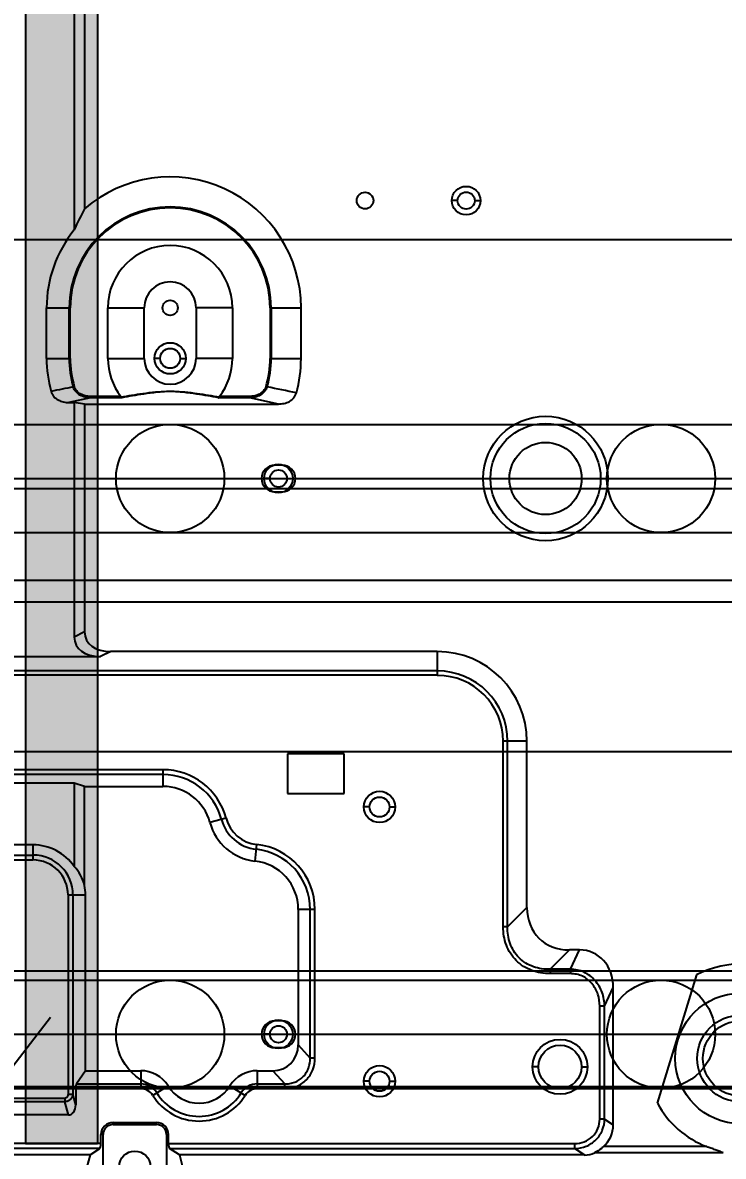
# Model space of a CAD drawing. Header units: millimetres. Extents: x 1391 to 3509, y 340 to 1753.
# Drawn here: x 2330.4 to 2427.5, y 653.6 to 810.7 of the extents above; entities that cross this region are included whole.
import ezdxf
from ezdxf import colors
from ezdxf.entities.mleader import LeaderData, LeaderLine
from ezdxf.math import Vec2, Vec3

# ---------------------------------------------------------------- set-up
doc = ezdxf.new("R2010")
doc.units = ezdxf.units.MM
doc.header["$LTSCALE"] = 46.255
doc.header["$PDMODE"] = 3
doc.header["$PDSIZE"] = 0.3125
doc.layers.get('0').update_dxf_attribs({"linetype": 'CONTINUOUS'})
doc.layers.get('Defpoints').update_dxf_attribs({"linetype": 'CONTINUOUS'})
doc.layers.add('02___PRT_ALL_AXES', color=7, linetype='CONTINUOUS')
doc.styles.get("Standard").update_dxf_attribs({"font": 'simfang.ttf'})
doc.dimstyles.new('DIMSTYLE_1', dxfattribs={"dimtxt": 5, "dimasz": 5, "dimexe": 0.18, "dimexo": 0.0625, "dimgap": 0.09, "dimtad": 1, "dimdec": 1, "dimdsep": 46, "dimtxsty": 'Standard', "dimblk": '_FILLED', "dimcen": 0.09, "dimclrt": 5, "dimadec": 0, "dimazin": 0, "dimtp": 0.5, "dimtm": 0.5, "dimtfac": 1, "dimtdec": 1, "dimtofl": 0, "dimtmove": 0, "dimatfit": 3, "dimldrblk": '_FILLED', "dimfxl": 1, "dimtolj": 1, "dimarcsym": 0})

# ---------------------------------------------------------------- blocks, each defined once
blk = doc.blocks.new('_FILLED')
at = {"color": 0, "linetype": 'ByBlock'}
blk.add_solid([(0, 0), (-1, 0.2), (-1, -0.2)], dxfattribs=at)
blk = doc.blocks.new('*D147')
at = {"color": 0, "lineweight": -2, "transparency": 16777216}
for p, q in [((3278.61, 1256.44), (3476.98, 1256.44)), ((3476.8, 752.5), (3476.8, 1251.44)), ((2229.89, 747.5), (3476.98, 747.5))]:
    blk.add_line(p, q, dxfattribs=at)
at = {"layer": 'Defpoints', "color": 0, "transparency": 16777216}
for p in [(3278.55, 1256.44), (3476.8, 1256.44), (2229.83, 747.5)]:
    blk.add_point(p, dxfattribs=at)
at = {"color": 0, "lineweight": -2, "transparency": 16777216, "xscale": 5, "yscale": 5, "zscale": 5}
for p, rotation in [((3476.8, 1256.44), 90), ((3476.8, 747.5), 270)]:
    blk.add_blockref('_FILLED', p, dxfattribs=dict(at, rotation=rotation))
at = {"color": 5, "transparency": 16777216, "insert": (3474.16, 1001.97), "char_height": 5, "attachment_point": 5, "rotation": 90}
blk.add_mtext('\\A1;508.9', dxfattribs=at)
blk = doc.blocks.new('*D148')
at = {"color": 0, "lineweight": -2, "transparency": 16777216}
for p, q in [((2229.89, 1256.44), (3508.65, 1256.44)), ((3508.47, 675.5), (3508.47, 1251.44)), ((2229.89, 670.5), (3508.65, 670.5))]:
    blk.add_line(p, q, dxfattribs=at)
at = {"layer": 'Defpoints', "color": 0, "transparency": 16777216}
for p in [(2229.83, 1256.44), (3508.47, 1256.44), (2229.83, 670.5)]:
    blk.add_point(p, dxfattribs=at)
at = {"color": 0, "lineweight": -2, "transparency": 16777216, "xscale": 5, "yscale": 5, "zscale": 5}
for p, rotation in [((3508.47, 1256.44), 90), ((3508.47, 670.5), 270)]:
    blk.add_blockref('_FILLED', p, dxfattribs=dict(at, rotation=rotation))
at = {"color": 5, "transparency": 16777216, "insert": (3505.83, 963.47), "char_height": 5, "attachment_point": 5, "rotation": 90}
blk.add_mtext('\\A1;585.9', dxfattribs=at)
blk = doc.blocks.new('*D162')
at = {"color": 0, "lineweight": -2, "transparency": 16777216}
for p, q in [((2268.08, 670.56), (2268.08, 1710.81)), ((2273.08, 1710.63), (3275.98, 1710.63)), ((3280.98, 670.56), (3280.98, 1710.81))]:
    blk.add_line(p, q, dxfattribs=at)
at = {"layer": 'Defpoints', "color": 0, "transparency": 16777216}
for p in [(3280.98, 1710.63), (2268.08, 670.5), (3280.98, 670.5)]:
    blk.add_point(p, dxfattribs=at)
at = {"color": 0, "lineweight": -2, "transparency": 16777216, "xscale": 5, "yscale": 5, "zscale": 5, "rotation": 180}
blk.add_blockref('_FILLED', (2268.08, 1710.63), dxfattribs=at)
at = {"color": 0, "lineweight": -2, "transparency": 16777216, "xscale": 5, "yscale": 5, "zscale": 5}
blk.add_blockref('_FILLED', (3280.98, 1710.63), dxfattribs=at)
at = {"color": 5, "transparency": 16777216, "insert": (2774.53, 1713.26), "char_height": 5, "attachment_point": 5}
blk.add_mtext('\\A1;1012.9', dxfattribs=at)
blk = doc.blocks.new('*D163')
at = {"color": 0, "lineweight": -2, "transparency": 16777216}
for p, q in [((2229.83, 670.56), (2229.83, 1746.94)), ((2234.83, 1746.76), (3275.98, 1746.76)), ((3280.98, 670.56), (3280.98, 1746.94))]:
    blk.add_line(p, q, dxfattribs=at)
at = {"layer": 'Defpoints', "color": 0, "transparency": 16777216}
for p in [(3280.98, 1746.76), (2229.83, 670.5), (3280.98, 670.5)]:
    blk.add_point(p, dxfattribs=at)
at = {"color": 0, "lineweight": -2, "transparency": 16777216, "xscale": 5, "yscale": 5, "zscale": 5, "rotation": 180}
blk.add_blockref('_FILLED', (2229.83, 1746.76), dxfattribs=at)
at = {"color": 0, "lineweight": -2, "transparency": 16777216, "xscale": 5, "yscale": 5, "zscale": 5}
blk.add_blockref('_FILLED', (3280.98, 1746.76), dxfattribs=at)
at = {"color": 5, "transparency": 16777216, "insert": (2755.4, 1749.39), "char_height": 5, "attachment_point": 5}
blk.add_mtext('\\A1;1051.2', dxfattribs=at)
blk = doc.blocks.new('*D176')
at = {"color": 0, "lineweight": -2, "transparency": 16777216}
for p, q in [((3116.76, 1256.44), (1396.34, 1256.44)), ((1396.52, 668.24), (1396.52, 1251.44)), ((3116.76, 663.24), (1396.34, 663.24))]:
    blk.add_line(p, q, dxfattribs=at)
at = {"layer": 'Defpoints', "color": 0, "transparency": 16777216}
for p in [(1396.52, 1256.44), (3116.83, 1256.44), (3116.83, 663.24)]:
    blk.add_point(p, dxfattribs=at)
at = {"color": 0, "lineweight": -2, "transparency": 16777216, "xscale": 5, "yscale": 5, "zscale": 5}
for p, rotation in [((1396.52, 1256.44), 90), ((1396.52, 663.24), 270)]:
    blk.add_blockref('_FILLED', p, dxfattribs=dict(at, rotation=rotation))
at = {"color": 5, "transparency": 16777216, "insert": (1393.89, 1004.22), "char_height": 5, "attachment_point": 5, "rotation": 90}
blk.add_mtext('\\A1;593.2', dxfattribs=at)
blk = doc.blocks.new('*D178')
at = {"color": 0, "lineweight": -2, "transparency": 16777216}
for p, q in [((2844.76, 1256.44), (1597.9, 1256.44)), ((1598.08, 738.35), (1598.08, 1251.44)), ((2844.76, 733.35), (1597.9, 733.35))]:
    blk.add_line(p, q, dxfattribs=at)
at = {"layer": 'Defpoints', "color": 0, "transparency": 16777216}
for p in [(1598.08, 1256.44), (2844.83, 1256.44), (2844.83, 733.35)]:
    blk.add_point(p, dxfattribs=at)
at = {"color": 0, "lineweight": -2, "transparency": 16777216, "xscale": 5, "yscale": 5, "zscale": 5}
for p, rotation in [((1598.08, 1256.44), 90), ((1598.08, 733.35), 270)]:
    blk.add_blockref('_FILLED', p, dxfattribs=dict(at, rotation=rotation))
at = {"color": 5, "transparency": 16777216, "insert": (1595.44, 994.9), "char_height": 5, "attachment_point": 5, "rotation": 90}
blk.add_mtext('\\A1;523.1', dxfattribs=at)
blk = doc.blocks.new('*D179')
at = {"color": 0, "lineweight": -2, "transparency": 16777216}
for p, q in [((2467.28, 1256.44), (1525.64, 1256.44)), ((1525.82, 714.65), (1525.82, 1251.44)), ((2467.28, 709.65), (1525.64, 709.65))]:
    blk.add_line(p, q, dxfattribs=at)
at = {"layer": 'Defpoints', "color": 0, "transparency": 16777216}
for p in [(1525.82, 1256.44), (2467.35, 1256.44), (2467.35, 709.65)]:
    blk.add_point(p, dxfattribs=at)
at = {"color": 0, "lineweight": -2, "transparency": 16777216, "xscale": 5, "yscale": 5, "zscale": 5}
for p, rotation in [((1525.82, 1256.44), 90), ((1525.82, 709.65), 270)]:
    blk.add_blockref('_FILLED', p, dxfattribs=dict(at, rotation=rotation))
at = {"color": 5, "transparency": 16777216, "insert": (1523.19, 983.04), "char_height": 5, "attachment_point": 5, "rotation": 90}
blk.add_mtext('\\A1;546.8', dxfattribs=at)
blk = doc.blocks.new('*D180')
at = {"color": 0, "lineweight": -2, "transparency": 16777216}
for p, q in [((2467.22, 1256.44), (1661.92, 1256.44)), ((1662.1, 735.38), (1662.1, 1251.44)), ((2467.28, 730.38), (1661.92, 730.38))]:
    blk.add_line(p, q, dxfattribs=at)
at = {"layer": 'Defpoints', "color": 0, "transparency": 16777216}
for p in [(1662.1, 1256.44), (2467.28, 1256.44), (2467.35, 730.38)]:
    blk.add_point(p, dxfattribs=at)
at = {"color": 0, "lineweight": -2, "transparency": 16777216, "xscale": 5, "yscale": 5, "zscale": 5}
for p, rotation in [((1662.1, 1256.44), 90), ((1662.1, 730.38), 270)]:
    blk.add_blockref('_FILLED', p, dxfattribs=dict(at, rotation=rotation))
at = {"color": 5, "transparency": 16777216, "insert": (1659.47, 993.41), "char_height": 5, "attachment_point": 5, "rotation": 90}
blk.add_mtext('\\A1;526.1', dxfattribs=at)
blk = doc.blocks.new('*D181')
at = {"color": 0, "lineweight": -2, "transparency": 16777216}
for p, q in [((2467.28, 1256.44), (1720.53, 1256.44)), ((1720.71, 751.09), (1720.71, 1251.44)), ((2467.28, 746.09), (1720.53, 746.09))]:
    blk.add_line(p, q, dxfattribs=at)
at = {"layer": 'Defpoints', "color": 0, "transparency": 16777216}
for p in [(1720.71, 1256.44), (2467.35, 1256.44), (2467.35, 746.09)]:
    blk.add_point(p, dxfattribs=at)
at = {"color": 0, "lineweight": -2, "transparency": 16777216, "xscale": 5, "yscale": 5, "zscale": 5}
for p, rotation in [((1720.71, 1256.44), 90), ((1720.71, 746.09), 270)]:
    blk.add_blockref('_FILLED', p, dxfattribs=dict(at, rotation=rotation))
at = {"color": 5, "transparency": 16777216, "insert": (1718.07, 1001.27), "char_height": 5, "attachment_point": 5, "rotation": 90}
blk.add_mtext('\\A1;510.4', dxfattribs=at)
blk = doc.blocks.new('*D182')
at = {"color": 0, "lineweight": -2, "transparency": 16777216}
for p, q in [((2844.7, 1256.44), (1782.38, 1256.44)), ((1782.56, 785.55), (1782.56, 1251.44)), ((2844.76, 780.55), (1782.38, 780.55))]:
    blk.add_line(p, q, dxfattribs=at)
at = {"layer": 'Defpoints', "color": 0, "transparency": 16777216}
for p in [(1782.56, 1256.44), (2844.76, 1256.44), (2844.83, 780.55)]:
    blk.add_point(p, dxfattribs=at)
at = {"color": 0, "lineweight": -2, "transparency": 16777216, "xscale": 5, "yscale": 5, "zscale": 5}
for p, rotation in [((1782.56, 1256.44), 90), ((1782.56, 780.55), 270)]:
    blk.add_blockref('_FILLED', p, dxfattribs=dict(at, rotation=rotation))
at = {"color": 5, "transparency": 16777216, "insert": (1779.93, 1018.5), "char_height": 5, "attachment_point": 5, "rotation": 90}
blk.add_mtext('\\A1;475.9', dxfattribs=at)
blk = doc.blocks.new('*D190')
at = {"color": 0, "lineweight": -2, "transparency": 16777216}
for p, q in [((2846.76, 1256.44), (1459.36, 1256.44)), ((1459.54, 684.24), (1459.54, 1251.44)), ((2844.76, 679.24), (1459.36, 679.24))]:
    blk.add_line(p, q, dxfattribs=at)
at = {"layer": 'Defpoints', "color": 0, "transparency": 16777216}
for p in [(1459.54, 1256.44), (2846.83, 1256.44), (2844.83, 679.24)]:
    blk.add_point(p, dxfattribs=at)
at = {"color": 0, "lineweight": -2, "transparency": 16777216, "xscale": 5, "yscale": 5, "zscale": 5}
for p, rotation in [((1459.54, 1256.44), 90), ((1459.54, 679.24), 270)]:
    blk.add_blockref('_FILLED', p, dxfattribs=dict(at, rotation=rotation))
at = {"color": 5, "transparency": 16777216, "insert": (1456.91, 967.84), "char_height": 5, "attachment_point": 5, "rotation": 90}
blk.add_mtext('\\A1;577.2', dxfattribs=at)

msp = doc.modelspace()

# ---------------------------------------------------------------- hatches: boundary and pattern name
h = msp.add_hatch(color=1)
h.dxf.hatch_style = 1
h.paths.add_polyline_path([(2330.78, 655.36), (2340.78, 655.36), (2340.78, 1230.5), (2330.78, 1230.5)])

# ---------------------------------------------------------------- linework, layer by layer
at = {"color": 1, "linetype": 'Continuous'}
for p, q in [((2330.78, 1230.5), (2330.78, 655.36)), ((2340.78, 1230.5), (2340.78, 655.36))]:
    msp.add_line(p, q, dxfattribs=at)
at = {"color": 7, "linetype": 'Continuous'}
for p, q in [((2337.53, 877.03), (2337.53, 781.94)), ((2338.97, 876.82), (2338.97, 784.86)), ((2390.65, 786), (2389.85, 786)), ((2393, 786), (2393.8, 786)), ((2333.71, 764.15), (2333.71, 771.15)), ((2333.71, 771.15), (2336.99, 771.15)), ((2336.83, 764.15), (2336.83, 771.15)), ((2336.99, 764.15), (2336.99, 771.15)), ((2342.2, 764.15), (2342.2, 771.15)), ((2342.2, 771.15), (2347.23, 771.15)), ((2347.23, 764.15), (2347.23, 771.15)), ((2354.42, 771.15), (2354.42, 764.15)), ((2359.45, 771.15), (2354.42, 771.15)), ((2359.45, 771.15), (2359.45, 764.15)), ((2364.66, 771.15), (2364.66, 764.15)), ((2364.66, 771.15), (2368.95, 771.15)), ((2364.82, 771.15), (2364.82, 764.15)), ((2368.95, 771.15), (2368.95, 764.15)), ((2333.71, 764.15), (2336.99, 764.15)), ((2342.2, 764.15), (2347.23, 764.15)), ((2349.45, 764.15), (2348.65, 764.15)), ((2352.2, 764.15), (2353, 764.15)), ((2359.45, 764.15), (2354.42, 764.15)), ((2364.66, 764.15), (2368.95, 764.15)), ((2337.55, 760.24), (2337.4, 760.2)), ((2364.1, 760.24), (2364.25, 760.2)), ((2339.79, 758.68), (2336.8, 758.03)), ((2339.79, 758.87), (2339.79, 758.68)), ((2344, 758.87), (2339.79, 758.87)), ((2344.12, 758.68), (2339.79, 758.68)), ((2361.86, 758.68), (2357.53, 758.68)), ((2361.86, 758.87), (2357.65, 758.87)), ((2361.86, 758.87), (2361.86, 758.68)), ((2365.84, 757.82), (2361.86, 758.68)), ((2336.8, 758.03), (2337.53, 758.03)), ((2337.53, 758.03), (2337.53, 725.54)), ((2338.97, 757.82), (2337.53, 758.03)), ((2338.97, 757.82), (2338.97, 726.24)), ((2338.97, 757.82), (2365.84, 757.82)), ((2364.65, 747.5), (2363.85, 747.5)), ((2367, 747.5), (2367.8, 747.5)), ((2338.97, 726.24), (2337.53, 725.54)), ((2290.47, 722.84), (2341.18, 722.84)), ((2342.61, 723.53), (2341.18, 722.84)), ((2387.83, 723.53), (2342.61, 723.53)), ((2387.83, 723.53), (2387.83, 720.24)), ((2387.83, 720.84), (2278.14, 720.84)), ((2387.83, 720.24), (2278.14, 720.24)), ((2396.96, 685.39), (2396.96, 711.1)), ((2400.25, 711.1), (2396.96, 711.1)), ((2397.57, 685.39), (2397.57, 711.1)), ((2400.25, 688.08), (2400.25, 711.1)), ((2367.08, 709.35), (2367.08, 703.85)), ((2374.94, 709.35), (2367.08, 709.35)), ((2374.94, 703.85), (2374.94, 709.35)), ((2349.83, 707.15), (2279.23, 707.15)), ((2349.83, 707.15), (2349.83, 704.84)), ((2349.83, 706.5), (2279.23, 706.5)), ((2337.53, 705.28), (2294.12, 705.28)), ((2337.53, 705.28), (2337.53, 693.75)), ((2338.97, 704.84), (2337.53, 705.28)), ((2338.97, 691.13), (2338.97, 704.84)), ((2338.97, 704.84), (2349.83, 704.84)), ((2367.08, 703.85), (2374.94, 703.85)), ((2378.45, 701.99), (2377.65, 701.99)), ((2381.2, 701.99), (2382, 701.99)), ((2358.57, 700.44), (2356.34, 699.84)), ((2331.83, 696.74), (2294.12, 696.74)), ((2331.83, 696.74), (2331.83, 694.65)), ((2362.81, 696.8), (2362.56, 694.5)), ((2292.23, 695.33), (2331.83, 695.33)), ((2292.23, 694.65), (2331.83, 694.65)), ((2336.68, 689.8), (2336.68, 662.2)), ((2336.68, 689.8), (2339.09, 689.8)), ((2337.35, 689.8), (2337.35, 662.2)), ((2339.09, 665.45), (2339.09, 689.8)), ((2397.57, 685.39), (2400.25, 688.08)), ((2368.57, 687.8), (2368.57, 669.02)), ((2370.88, 687.8), (2368.57, 687.8)), ((2370.22, 667.21), (2370.22, 687.8)), ((2370.88, 667.21), (2370.88, 687.8)), ((2397.57, 685.39), (2396.96, 685.39)), ((2403.46, 679.51), (2406.14, 682.19)), ((2407.53, 682.19), (2406.14, 682.19)), ((2406.28, 679.51), (2407.53, 682.19)), ((2403.46, 679.51), (2403.46, 678.9)), ((2406.28, 679.51), (2403.46, 679.51)), ((2406.28, 678.9), (2403.46, 678.9)), ((2406.28, 679.51), (2406.28, 678.9)), ((2423.72, 678.72), (2418.31, 660.95)), ((2411.01, 674.38), (2412.21, 676.96)), ((2412.21, 657.97), (2412.21, 676.96)), ((2410.34, 658.76), (2410.34, 674.38)), ((2411.01, 674.38), (2410.34, 674.38)), ((2411.01, 658.76), (2411.01, 674.38)), ((2364.65, 670.5), (2363.85, 670.5)), ((2367, 670.5), (2367.8, 670.5)), ((2368.57, 669.02), (2370.22, 667.21)), ((2370.88, 667.21), (2370.22, 667.21)), ((2401.83, 665.99), (2401.03, 665.99)), ((2407.83, 665.99), (2408.63, 665.99)), ((2339.09, 665.45), (2337.87, 663.63)), ((2339.09, 665.45), (2346.75, 665.45)), ((2346.75, 665.45), (2346.75, 662.98)), ((2362.9, 665.45), (2362.9, 662.98)), ((2362.9, 665.45), (2365.04, 665.45)), ((2365.04, 665.45), (2366.7, 663.63)), ((2337.75, 662.98), (2337.75, 660.72)), ((2337.75, 662.98), (2346.75, 662.98)), ((2337.87, 663.63), (2346.75, 663.63)), ((2350.54, 663.34), (2348.44, 662.04)), ((2359.11, 663.34), (2361.22, 662.04)), ((2362.9, 663.63), (2366.7, 663.63)), ((2362.9, 662.98), (2366.7, 662.98)), ((2366.7, 662.98), (2366.7, 663.63)), ((2378.45, 663.99), (2377.65, 663.99)), ((2381.2, 663.99), (2382, 663.99)), ((2336.25, 661.62), (2287.8, 661.62)), ((2336.25, 661.62), (2336.25, 661.13)), ((2336.68, 662.2), (2337.35, 662.2)), ((2337.75, 660.72), (2337.35, 662.2)), ((2336.25, 661.13), (2287.8, 661.13)), ((2336.73, 659.33), (2336.25, 661.13)), ((2336.73, 659.33), (2287.32, 659.33)), ((2342.93, 657.99), (2342.93, 658.28)), ((2342.93, 658.28), (2348.93, 658.28)), ((2348.93, 657.99), (2348.93, 658.28)), ((2411.01, 658.76), (2410.34, 658.76)), ((2411.01, 658.76), (2412.21, 657.97)), ((2341.25, 655.36), (2341.25, 656.6)), ((2341.54, 656.6), (2341.25, 656.6)), ((2341.54, 652.15), (2341.54, 656.6)), ((2342.93, 657.99), (2348.93, 657.99)), ((2350.31, 656.6), (2350.31, 652.15)), ((2350.31, 656.6), (2350.61, 656.6)), ((2350.61, 655.36), (2350.61, 656.6)), ((2341.25, 655.36), (2275.82, 655.36)), ((2350.61, 655.36), (2406.87, 655.36)), ((2406.87, 654.67), (2406.87, 655.36)), ((2341.09, 654.67), (2275.82, 654.67)), ((2339.73, 653.78), (2278.75, 653.78)), ((2339.73, 653.78), (2339.29, 652.15)), ((2339.73, 653.78), (2341.09, 654.67)), ((2352.12, 653.78), (2350.76, 654.67)), ((2350.76, 654.67), (2406.87, 654.67)), ((2352.12, 653.78), (2352.56, 652.15)), ((2408.24, 653.78), (2352.12, 653.78)), ((2406.87, 654.67), (2408.24, 653.78)), ((2427.45, 654.08), (2409.61, 654.08)), ((2425.16, 654.93), (2410.85, 654.93))]:
    msp.add_line(p, q, dxfattribs=at)
at = {"color": 3, "linetype": 'Continuous'}
for p, q in [((2197.33, 755), (3252.33, 755)), ((2327.03, 740), (3252.33, 740)), ((2197.33, 678), (3252.33, 678)), ((2327.03, 663), (3252.33, 663))]:
    msp.add_line(p, q, dxfattribs=at)
at = {"color": 1}
msp.add_line((2330.78, 655.36), (2340.78, 655.36), dxfattribs=at)
at = {"color": 7, "linetype": 'Continuous'}
for centre, radius in [((2377.83, 786), 1.15), ((2391.83, 786), 1.98), ((2391.83, 786), 1.18), ((2350.83, 771.15), 1.05), ((2350.83, 764.15), 2.17), ((2350.83, 764.15), 1.38), ((2402.83, 747.5), 8.63), ((2402.83, 747.5), 7.63), ((2402.83, 747.5), 5), ((2365.83, 747.5), 1.98), ((2365.83, 747.5), 1.18), ((2379.83, 701.99), 2.17), ((2379.83, 701.99), 1.38), ((2429.83, 667.15), 9.04), ((2365.83, 670.5), 1.98), ((2429.83, 667.15), 6), ((2429.83, 667.15), 5.2), ((2365.83, 670.5), 1.18), ((2404.83, 665.99), 3.8), ((2404.83, 665.99), 3), ((2379.83, 663.99), 2.17), ((2379.83, 663.99), 1.38), ((2345.93, 652.15), 2.17)]:
    msp.add_circle(centre, radius, dxfattribs=at)
at = {"color": 3, "linetype": 'Continuous'}
for centre in [(2350.83, 747.5), (2418.83, 747.5), (2350.83, 670.5), (2418.83, 670.5)]:
    msp.add_circle(centre, 7.5, dxfattribs=at)
at = {"color": 7, "linetype": 'Continuous'}
for centre, radius, start, end in [((2350.83, 771.15), 18.13, 0, 130.8691), ((2350.83, 771.15), 13.99, 0, 180), ((2350.83, 771.15), 13.84, 0, 180), ((2350.83, 771.15), 17.12, 140.9278, 180), ((2350.83, 771.15), 8.63, 0, 180), ((2350.83, 771.15), 3.59, 0, 180), ((2350.83, 764.15), 17.12, 180, 195.53), ((2350.83, 764.15), 13.99, 180, 196.4028), ((2350.83, 764.15), 13.84, 180, 196.4028), ((2350.83, 764.15), 8.63, 180, 217.7306), ((2350.83, 764.15), 3.59, 180, 0), ((2350.83, 764.15), 8.63, 322.2694, 0), ((2350.83, 764.15), 13.84, 343.5972, 0), ((2350.83, 764.15), 13.99, 343.5972, 0), ((2350.83, 764.15), 18.13, 344.6797, 0), ((2507.4, -73.15), 850.51, 101.52984, 101.74122), ((2178.06, -151.83), 930.84, 78.2065, 78.46175), ((2387.83, 711.1), 12.42, 0, 90), ((2387.83, 711.1), 9.74, 0, 90), ((2387.83, 711.1), 9.13, 0, 90), ((2349.83, 698.1), 9.05, 14.9652, 90), ((2349.83, 698.1), 8.39, 14.9652, 90), ((2349.83, 698.1), 6.74, 14.9652, 90), ((2363.35, 701.72), 7.26, 194.9652, 263.7458), ((2363.35, 701.72), 5.61, 194.9652, 263.7458), ((2363.35, 701.72), 4.95, 194.9652, 263.7458), ((2331.83, 689.8), 6.94, 34.6573, 90), ((2361.83, 687.8), 8.39, 0, 83.7458), ((2361.83, 687.8), 9.05, 0, 83.7458), ((2331.83, 689.8), 5.53, 0, 90), ((2331.83, 689.8), 4.85, 0, 90), ((2361.83, 687.8), 6.74, 0, 83.7458), ((2331.83, 689.8), 7.26, 0, 10.5542), ((2429.83, 667.15), 13.08, 290.886, 117.8297), ((2346.75, 660.99), 4.46, 31.7569, 90), ((2362.9, 660.99), 4.46, 90, 148.2431), ((2346.75, 660.99), 2.63, 31.7569, 90), ((2346.75, 660.99), 1.98, 31.7569, 90), ((2354.83, 665.99), 5.04, 211.7569, 328.2431), ((2362.9, 660.99), 2.63, 90, 148.2431), ((2362.9, 660.99), 1.98, 90, 148.2431), ((2354.83, 665.99), 7.52, 211.7569, 328.2431), ((2354.83, 665.99), 6.87, 211.7569, 328.2431), ((2429.83, 667.15), 13.08, 208.2946, 249.114), ((2342.93, 656.6), 1.68, 90, 180), ((2348.93, 656.6), 1.68, 0, 90), ((2342.93, 656.6), 1.39, 90, 180), ((2348.93, 656.6), 1.39, 0, 90)]:
    msp.add_arc(centre, radius, start, end, dxfattribs=at)
for centre, major_axis, ratio, start_param, end_param in [((2387.8, 771.15), (52.51, 0), 0.710113, 2.76514, 2.847998), ((2344.88, 727.92), (5.67, 2.75), 0.602627, 2.857542, 4.035272), ((2343.45, 727.22), (5.67, 2.75), 0.602627, 2.857542, 4.035272), ((2333.17, 689.8), (5.96, 0), 0.974397, 0.231172, 0.747542), ((2408.1, 690.04), (6.21, 6.21), 0.774597, 2.482535, 3.800651), ((2406.83, 676.19), (-2.59, -5.59), 0.84361, 2.073745, 3.514768), ((2364.52, 669.54), (-2.91, 3.2), 0.879608, -3.816564, -2.373135), ((2337.94, 662.98), (0, 0.7), 0.267949, 0.380506, 1.570796), ((2336.51, 661.03), (0.45, -1.67), 0.694747, -0.18405, 1.202696), ((2407.86, 658.16), (-3.68, 2.42), 0.952213, 2.888476, 3.701352), ((2341.06, 655.36), (0, 0.7), 0.267949, -2.96706, -1.570796), ((2350.79, 655.36), (0, 0.7), 0.267949, -4.712389, -3.316126), ((2406.65, 658.95), (-3.35, 4.64), 0.687258, -3.602152, -3.25651)]:
    msp.add_ellipse(centre, major_axis=major_axis, ratio=ratio, start_param=start_param, end_param=end_param, dxfattribs=at)
for points, knots in [([(2339.79, 758.68), (2339.54, 758.68), (2339.03, 758.74), (2338.32, 759.02), (2337.73, 759.5), (2337.47, 759.96), (2337.4, 760.2)], [0, 0, 0, 0, 0.250411, 0.500655, 0.750557, 1, 1, 1, 1]), ([(2339.79, 758.87), (2339.56, 758.87), (2339.09, 758.92), (2338.42, 759.17), (2337.95, 759.53), (2337.68, 759.91), (2337.58, 760.13), (2337.55, 760.24)], [0, 0, 0, 0, 0.250165, 0.500116, 0.749627, 0.874813, 1, 1, 1, 1]), ([(2364.1, 760.24), (2364.07, 760.13), (2363.98, 759.91), (2363.7, 759.53), (2363.23, 759.17), (2362.56, 758.92), (2362.09, 758.87), (2361.86, 758.87)], [0, 0, 0, 0, 0.125158, 0.250338, 0.499856, 0.749814, 1, 1, 1, 1]), ([(2364.25, 760.2), (2364.18, 759.96), (2363.93, 759.5), (2363.33, 759.02), (2362.62, 758.74), (2362.11, 758.68), (2361.86, 758.68)], [0, 0, 0, 0, 0.249443, 0.499345, 0.749589, 1, 1, 1, 1]), ([(2334.33, 759.57), (2334.37, 759.44), (2334.46, 759.2), (2334.76, 758.77), (2335.29, 758.36), (2336.02, 758.09), (2336.54, 758.03), (2336.8, 758.03)], [0, 0, 0, 0, 0.125124, 0.250289, 0.499777, 0.749766, 1, 1, 1, 1]), ([(2344.05, 758.79), (2344.05, 758.79), (2344.04, 758.83), (2344.02, 758.85), (2344, 758.87)], [0, 0, 0, 0, 0.240263, 1, 1, 1, 1]), ([(2344.05, 758.79), (2344.54, 758.88), (2345.55, 759.05), (2347.13, 759.3), (2348.9, 759.52), (2350.83, 759.62), (2352.75, 759.52), (2354.52, 759.3), (2356.1, 759.05), (2357.11, 758.88), (2357.6, 758.79)], [0, 0, 0, 0, 0.109777, 0.224951, 0.351641, 0.5, 0.648359, 0.775049, 0.890223, 1, 1, 1, 1]), ([(2344.12, 758.68), (2344.1, 758.68), (2344.07, 758.72), (2344.06, 758.76), (2344.05, 758.79)], [0, 0, 0, 0, 0.402263, 1, 1, 1, 1]), ([(2357.53, 758.68), (2356.53, 758.87), (2354.32, 759.27), (2350.83, 759.69), (2347.34, 759.27), (2345.12, 758.87), (2344.12, 758.68)], [0, 0, 0, 0, 0.225298, 0.499992, 0.774702, 1, 1, 1, 1]), ([(2357.53, 758.68), (2357.55, 758.68), (2357.58, 758.72), (2357.6, 758.76), (2357.6, 758.79)], [0, 0, 0, 0, 0.40226, 1, 1, 1, 1]), ([(2357.65, 758.87), (2357.64, 758.87), (2357.62, 758.84), (2357.61, 758.81), (2357.6, 758.79)], [0, 0, 0, 0, 0.25711, 1, 1, 1, 1]), ([(2365.84, 757.82), (2366.1, 757.82), (2366.62, 757.88), (2367.36, 758.15), (2367.88, 758.56), (2368.18, 758.99), (2368.27, 759.24), (2368.31, 759.36)], [0, 0, 0, 0, 0.250238, 0.500228, 0.749711, 0.874878, 1, 1, 1, 1]), ([(2403.46, 678.9), (2403.03, 678.9), (2402.17, 678.97), (2400.92, 679.3), (2399.75, 679.87), (2398.74, 680.68), (2397.93, 681.69), (2397.36, 682.85), (2397.03, 684.11), (2396.96, 684.97), (2396.96, 685.39)], [0, 0, 0, 0, 0.125049, 0.250063, 0.37504, 0.499992, 0.624945, 0.749925, 0.874943, 1, 1, 1, 1]), ([(2403.46, 679.51), (2403.06, 679.5), (2402.28, 679.54), (2401.13, 679.82), (2400.06, 680.33), (2399.12, 681.06), (2398.39, 681.99), (2397.88, 683.07), (2397.6, 684.22), (2397.56, 685), (2397.57, 685.39)], [0, 0, 0, 0, 0.125025, 0.250031, 0.375018, 0.499987, 0.624959, 0.749951, 0.874964, 1, 1, 1, 1]), ([(2411.01, 674.38), (2411, 675.02), (2410.83, 675.99), (2410.29, 677.16), (2409.72, 677.95), (2409.01, 678.62), (2408.17, 679.12), (2407.25, 679.43), (2406.6, 679.5), (2406.28, 679.51)], [0, 0, 0, 0, 0.249253, 0.374341, 0.499452, 0.62458, 0.749719, 0.874859, 1, 1, 1, 1]), ([(2410.34, 674.38), (2410.34, 674.94), (2410.21, 675.79), (2409.76, 676.83), (2409.28, 677.54), (2408.66, 678.13), (2407.94, 678.57), (2407.13, 678.84), (2406.56, 678.9), (2406.28, 678.9)], [0, 0, 0, 0, 0.249512, 0.374636, 0.499733, 0.624804, 0.749859, 0.874915, 1, 1, 1, 1]), ([(2366.7, 662.98), (2367.25, 662.98), (2368.36, 663.18), (2369.78, 664.11), (2370.68, 665.54), (2370.88, 666.66), (2370.88, 667.21)], [0, 0, 0, 0, 0.250099, 0.499917, 0.749792, 1, 1, 1, 1]), ([(2366.7, 663.63), (2366.93, 663.62), (2367.4, 663.65), (2368.09, 663.84), (2368.72, 664.16), (2369.27, 664.61), (2369.71, 665.17), (2370.12, 666.02), (2370.23, 666.74), (2370.22, 667.21)], [0, 0, 0, 0, 0.125099, 0.250228, 0.375381, 0.500545, 0.625706, 0.750852, 1, 1, 1, 1]), ([(2337.35, 662.2), (2337.34, 662.07), (2337.26, 661.8), (2337.02, 661.46), (2336.67, 661.21), (2336.39, 661.14), (2336.25, 661.13)], [0, 0, 0, 0, 0.241728, 0.489638, 0.743554, 1, 1, 1, 1]), ([(2336.68, 662.2), (2336.68, 662.13), (2336.66, 662), (2336.59, 661.81), (2336.45, 661.66), (2336.32, 661.62), (2336.25, 661.62)], [0, 0, 0, 0, 0.251049, 0.501706, 0.751361, 1, 1, 1, 1]), ([(2406.87, 655.36), (2407.32, 655.36), (2408.22, 655.53), (2409.38, 656.27), (2410.16, 657.41), (2410.34, 658.31), (2410.34, 658.76)], [0, 0, 0, 0, 0.25013, 0.500113, 0.750025, 1, 1, 1, 1]), ([(2406.87, 654.67), (2407.41, 654.68), (2408.49, 654.89), (2409.86, 655.78), (2410.79, 657.14), (2411.01, 658.22), (2411.01, 658.76)], [0, 0, 0, 0, 0.249998, 0.499998, 0.749998, 1, 1, 1, 1]), ([(2410.85, 654.93), (2410.76, 654.85), (2410.37, 654.52), (2409.95, 654.25), (2409.61, 654.08)], [0, 0, 0, 0, 0.258116, 1, 1, 1, 1]), ([(2427.45, 654.08), (2427.36, 654.12), (2427.18, 654.19), (2426.8, 654.33), (2426.32, 654.5), (2425.74, 654.71), (2425.36, 654.86), (2425.16, 654.93)], [0, 0, 0, 0, 0.12045, 0.243746, 0.493918, 0.746438, 1, 1, 1, 1])]:
    msp.add_open_spline(points, degree=3, knots=knots, dxfattribs=at)
at = {"layer": '02___PRT_ALL_AXES', "color": 3, "linetype": 'Continuous'}
for p, q in [((2366.33, 749.35), (2365.33, 749.35)), ((2365.33, 745.65), (2366.33, 745.65)), ((2366.33, 672.35), (2365.33, 672.35)), ((2365.33, 668.65), (2366.33, 668.65))]:
    msp.add_line(p, q, dxfattribs=at)
for centre, start, end in [((2365.33, 747.5), 90, 270), ((2366.33, 747.5), 270, 90), ((2365.33, 670.5), 90, 270), ((2366.33, 670.5), 270, 90)]:
    msp.add_arc(centre, 1.85, start, end, dxfattribs=at)

# ---------------------------------------------------------------- dimensions: what is measured, and where the dimension line sits
at = {"color": 2}
for base, p1, p2, picture, middle in [((3280.9761163, 1746.76045146), (2229.8261163, 670.50199558), (3280.9761163, 670.50199558), '*D163', (2755.4011163, 1749.3933086)), ((3280.98, 1710.63), (2268.08, 670.5), (3280.98, 670.5), '*D162', (2774.53, 1713.26))]:
    dim = msp.add_linear_dim(base=base, p1=p1, p2=p2, dimstyle='DIMSTYLE_1', dxfattribs=at)
    dim.commit()
    dim.dimension.update_dxf_attribs({"geometry": picture, "text_midpoint": middle})
for base, p1, p2, picture, middle in [((1396.52, 1256.44), (3116.83, 663.24), (3116.83, 1256.44), '*D176', (1396.52, 1004.22)), ((1459.54, 1256.44), (2844.83, 679.24), (2846.83, 1256.44), '*D190', (1459.54, 967.84)), ((1525.82, 1256.44), (2467.35, 709.65), (2467.35, 1256.44), '*D179', (1525.82, 983.04)), ((1598.08, 1256.44), (2844.83, 733.35), (2844.83, 1256.44), '*D178', (1598.08, 994.9)), ((1662.1, 1256.44), (2467.35, 730.38), (2467.28, 1256.44), '*D180', (1662.1, 993.41)), ((1720.7059, 1256.442), (2467.3452, 746.0888), (2467.3452, 1256.442), '*D181', (1720.7059, 1001.2654)), ((1782.56, 1256.44), (2844.83, 780.55), (2844.76, 1256.44), '*D182', (1782.56, 1018.5))]:
    dim = msp.add_linear_dim(base=base, p1=p1, p2=p2, angle=90, dimstyle='DIMSTYLE_1', dxfattribs=at)
    dim.commit()
    dim.dimension.update_dxf_attribs({"geometry": picture, "text_midpoint": middle, "dimtype": 160})
for base, p1, p2, picture, middle in [((3476.8, 1256.44), (2229.83, 747.5), (3278.55, 1256.44), '*D147', (3474.16, 1001.97)), ((3508.47, 1256.44), (2229.83, 670.5), (2229.83, 1256.44), '*D148', (3505.83, 963.47))]:
    dim = msp.add_linear_dim(base=base, p1=p1, p2=p2, angle=90, dimstyle='DIMSTYLE_1', dxfattribs=at)
    dim.commit()
    dim.dimension.update_dxf_attribs({"geometry": picture, "text_midpoint": middle})

# ---------------------------------------------------------------- leaders
at = {"color": 6}
ml = msp.add_multileader_mtext('Standard', dxfattribs=at)
ml.set_content('红色阴影区域由于光学主观需要，必须补贴醋酸布胶带', color=6)
ml.set_leader_properties()
ml.build(insert=Vec2(0, 0))
ml.multileader.update_dxf_attribs({"text_right_attachment_type": 6, "dogleg_length": 0.36})
ctx = ml.context
ctx.base_point, ctx.char_height, ctx.plane_origin = Vec3(1914.4, 592.22), 10, Vec3(2336.68, 676)
ctx.right_attachment, ctx.text_align_type = 6, 2
notes = []
notes.append((ctx, [(0, (1, 1, 0), (2267.56, 586.11), (-1, 0), 0.36, [(0, [(2336.68, 676)], 0, [])])]))
ctx.mtext.insert, ctx.mtext.alignment, ctx.mtext.flow_direction = Vec3(2265.2, 598.11), 3, 5
for ctx, leaders in notes:
    for number, flags, end, landing, length, lines in leaders:
        leader = LeaderData()
        leader.index, (leader.has_last_leader_line, leader.has_dogleg_vector, leader.attachment_direction) = number, flags
        leader.last_leader_point, leader.dogleg_vector, leader.dogleg_length = Vec3(end), Vec3(landing), length
        for number, points, colour, breaks in lines:
            line = LeaderLine()
            line.index, line.vertices, line.color, line.breaks = number, Vec3.list(points), colors.encode_raw_color(colour), breaks
            leader.lines.append(line)
        ctx.leaders.append(leader)

doc.saveas('drawing.dxf')
